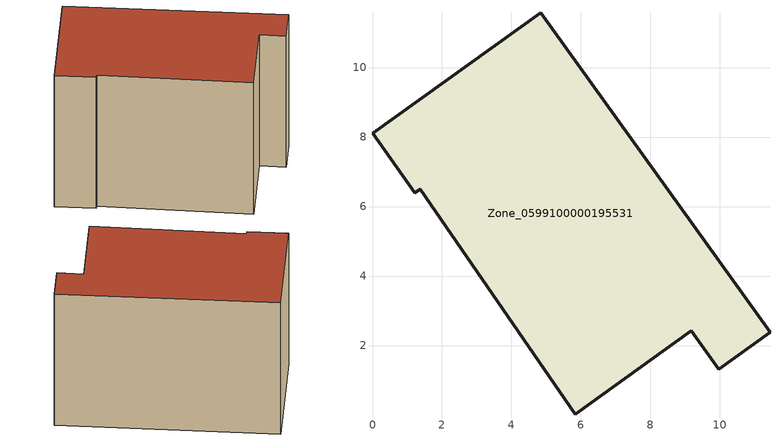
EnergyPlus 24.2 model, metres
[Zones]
Zone_0599100000195531
 floor ground (C_G): 9.96,1.32 9.18,2.42 5.84,0.03 1.37,6.5 1.22,6.4 0,8.11 4.84,11.57 11.44,2.38 z0
 wall outside (C_F): 9.18,2.42 9.96,1.32 11.44,2.38 4.84,11.57 0,8.11 1.22,6.4 1.37,6.5 5.84,0.03 9.18,2.42 z0:8.05
 roof outside (C_R): 5.84,0.03 9.18,2.42 9.96,1.32 11.44,2.38 4.84,11.57 0,8.11 1.22,6.4 1.37,6.5 z8.05
[BUILDING]
Pand.0599100000195531: North Axis=0; Terrain=City; Loads Convergence Tolerance Value=0.04; Temperature Convergence Tolerance Value=0.4; Solar Distribution=FullExterior; Maximum Number of Warmup Days=25; Minimum Number of Warmup Days=1
[Site:Location]
Rotterdam.The.Hague.AP_ZH_NLD Design_Conditions: Latitude=51.96; Longitude=4.45; Time Zone=1; Elevation=-4.5
[SITE:GROUNDTEMPERATURE:BUILDINGSURFACE]
18, 18, 18, 18, 18, 18, 18, 18, 18, 18, 18, 18
[MATERIAL] Thermal Absorptance=0.9; Solar Absorptance=0.7; Visible Absorptance=0.7
Name | Roughness | Thickness | Conductivity | Density | Specific Heat
G.TC.1975-1991 | MediumSmooth | 0.15 | 0.288461 | 540 | 1210
F.TC.1975-1991 | Rough | 0.3 | 0.230769 | 1920 | 840
R.TC.1975-1991 | MediumRough | 0.2 | 0.153846 | 1500 | 1000
[CONSTRUCTION]
C_G: G.TC.1975-1991
C_F: F.TC.1975-1991
C_R: R.TC.1975-1991
[ZONE]
Zone_0599100000195531: Type=1; Multiplier=1; Ceiling Height=Autocalculate; Volume=Autocalculate; Floor Area=autocalculate; Part of Total Floor Area=Yes
[ZONEINFILTRATION:DESIGNFLOWRATE]
Infil_Zone_0599100000195531: Zone or ZoneList or Space or SpaceList=Zone_0599100000195531; Schedule=AlwaysOn; Design Flow Rate Calculation Method=Flow/Area; Flow Rate per Floor Area=0.003; Constant Term Coefficient=1; Temperature Term Coefficient=0; Velocity Term Coefficient=0; Velocity Squared Term Coefficient=0
[HVACTEMPLATE:ZONE:IDEALLOADSAIRSYSTEM]
Zone_0599100000195531: Maximum Heating Supply Air Temperature=50; Minimum Cooling Supply Air Temperature=13; Maximum Heating Supply Air Humidity Ratio=0.0156; Minimum Cooling Supply Air Humidity Ratio=0.0077; Heating Limit=NoLimit; Cooling Limit=NoLimit; Dehumidification Control Type=ConstantSensibleHeatRatio; Cooling Sensible Heat Ratio=0.7; Dehumidification Setpoint=60; Humidification Control Type=None; Humidification Setpoint=30; Outdoor Air Method=None; Outdoor Air Flow Rate per Person=0.00944; Outdoor Air Flow Rate per Zone Floor Area=0; Outdoor Air Flow Rate per Zone=0; Demand Controlled Ventilation Type=None; Outdoor Air Economizer Type=NoEconomizer; Heat Recovery Type=None; Sensible Heat Recovery Effectiveness=0.7; Latent Heat Recovery Effectiveness=0.65
[ZONECONTROL:THERMOSTAT]
ThermostatControl_Zone_0599100000195531: Zone or ZoneList=Zone_0599100000195531; Control Type Schedule=DualSetpointControlType; Control 1=Thermostat_Zone_0599100000195531; Temperature Difference Between Cutout And Setpoint=0
[THERMOSTATSETPOINT:DUALSETPOINT]
Thermostat_Zone_0599100000195531: Heating Setpoint Temperature Schedule=HeatingSetpoint_Zone_0599100000195531; Cooling Setpoint Temperature Schedule=CoolingSetpoint_Zone_0599100000195531
[SCHEDULE:COMPACT]
HeatingSetpoint_Zone_0599100000195531: Through: 12/31, For: AllDays, Until: 24:00, 21
CoolingSetpoint_Zone_0599100000195531: Through: 12/31, For: AllDays, Until: 24:00, 24
DualSetpointControlType: Through: 12/31, For: AllDays, Until: 24:00, 4
AlwaysOn: Through: 12/31, For: AllDays, Until: 24:00, 1
